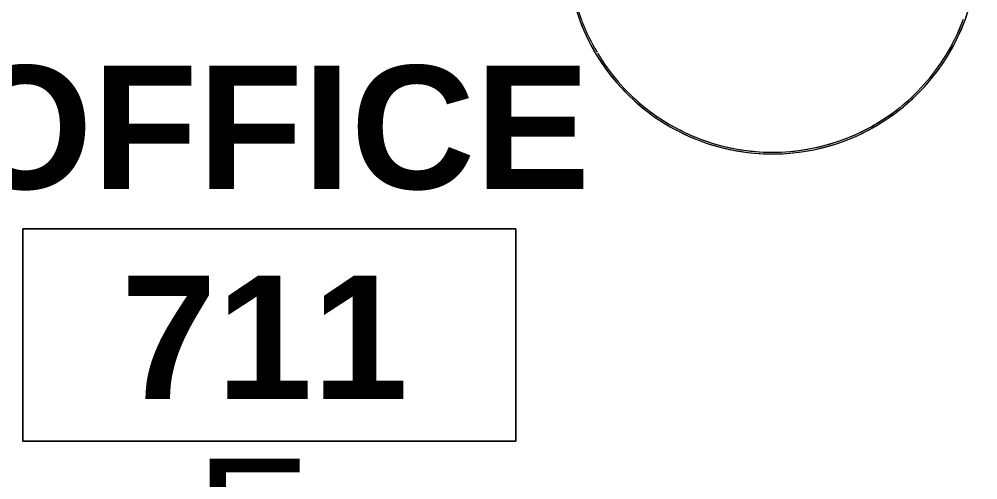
# Model space of a CAD drawing. Header units: inches. Extents: x 385 to 2249, y -1773 to -36.
# Drawn here: x 434.7 to 504.6, y -545.6 to -511.9 of the extents above; entities that cross this region are included whole.
import ezdxf

# ---------------------------------------------------------------- set-up
doc = ezdxf.new("R2010")
doc.units = ezdxf.units.IN
doc.header["$MEASUREMENT"] = 0
for name, color, linetype, lineweight in [('A-ANNO-NOTE', 131, 'Continuous', 30), ('A-AREA-IDEN', 2, 'Continuous', 9), ('I-FURN', 30, 'Continuous', 9), ('I-FURN-PNLS', 30, 'Continuous', 9)]:
    doc.layers.add(name, color=color, linetype=linetype, lineweight=lineweight)
doc.styles.add('Swis721 Lt BT', font='swissl.ttf', dxfattribs={"height": 9})
doc.styles.add('Swis721 Lt BT_B', font='', dxfattribs={"height": 9})
doc.styles.get('Swis721 Lt BT_B').set_extended_font_data('Swis721 Lt BT', bold=True)

# ---------------------------------------------------------------- blocks, each defined once
blk = doc.blocks.new('Zira Wksta 11 - Type 2-V11-Level 7 POWER _ SIGNAL')
at = {"layer": 'I-FURN-PNLS'}
for radius, start, end in [(15, 71.10132, 180), (15, 71.10132, 180), (15, 100.80096, 180), (14.875, 100.84691, 110.7123), (14.875, 100.84691, 110.7123), (14.875, 110.83658, 120.61055), (14.875, 110.83658, 120.61055), (14.875, 120.83877, 130.79736), (14.875, 120.83877, 130.79736), (14.875, 130.86434, 140.84118), (14.875, 130.86434, 140.40703), (14.875, 140.93372, 150.9467), (14.875, 140.93372, 150.30527), (14.875, 140.40703, 140.84118), (14.875, 151.09337, 180), (14.875, 151.09337, 160.20352), (14.875, 150.30527, 150.9467), (14.875, 160.20352, 180), (15, 180, 270), (15, 180, 270), (15, 180, 210), (14.875, 180, 190), (14.875, 180, 219.00739), (14.875, 190, 210), (15, 210, 240), (14.875, 210, 219.00739), (14.875, 219.20513, 229.3523), (14.875, 219.20513, 229.3523), (14.875, 229.46559, 239.55839), (14.875, 229.46559, 239.55839), (14.875, 239.63545, 240), (14.875, 239.63545, 249.7026), (14.875, 240, 249.7026), (15, 240, 270)]:
    blk.add_arc((-51, 15), radius, start, end, dxfattribs=at)
blk = doc.blocks.new('Room Tag - Room Name and Number-3379422-Level 7 POWER _ SIGNAL')
at = {"layer": 'A-AREA-IDEN'}
for p, q in [((-0.18806, -0.16357), (-0.18806, -0.00182)), ((-0.18806, -0.00182), (0.18694, -0.00182)), ((0.18694, -0.00182), (-0.18806, -0.00182)), ((-0.18806, -0.00182), (-0.18806, -0.16357)), ((0.18694, -0.00182), (0.18694, -0.16357)), ((0.18694, -0.16357), (0.18694, -0.00182)), ((0.18694, -0.16357), (-0.18806, -0.16357)), ((-0.18806, -0.16357), (0.18694, -0.16357))]:
    blk.add_line(p, q, dxfattribs=at)

msp = doc.modelspace()

# ---------------------------------------------------------------- block references
at = {"layer": 'A-AREA-IDEN', "xscale": 95.99999999999994, "yscale": 95.99999999999994, "zscale": 95.99999999999994}
msp.add_blockref('Room Tag - Room Name and Number-3379422-Level 7 POWER _ SIGNAL', (452.968, -527.063), dxfattribs=at)
at = {"layer": 'I-FURN', "rotation": 89.99999999999993}
msp.add_blockref('Zira Wksta 11 - Type 2-V11-Level 7 POWER _ SIGNAL', (504.638, -455.775), dxfattribs=at)

# ---------------------------------------------------------------- texts
at = {"layer": 'A-ANNO-NOTE', "lineweight": 9, "insert": (447.536, -544.036), "char_height": 9, "width": 9.393, "attachment_point": 1, "style": 'Swis721 Lt BT'}
msp.add_mtext('E', dxfattribs=at)
at = {"layer": 'A-AREA-IDEN', "char_height": 9, "attachment_point": 1, "style": 'Swis721 Lt BT_B'}
for s, insert, width in [('OFFICE', (430.227, -515.327), 54.843), ('711', (442.072, -530.665), 25.452)]:
    msp.add_mtext(s, dxfattribs=dict(at, insert=insert, width=width))

doc.saveas('drawing.dxf')
